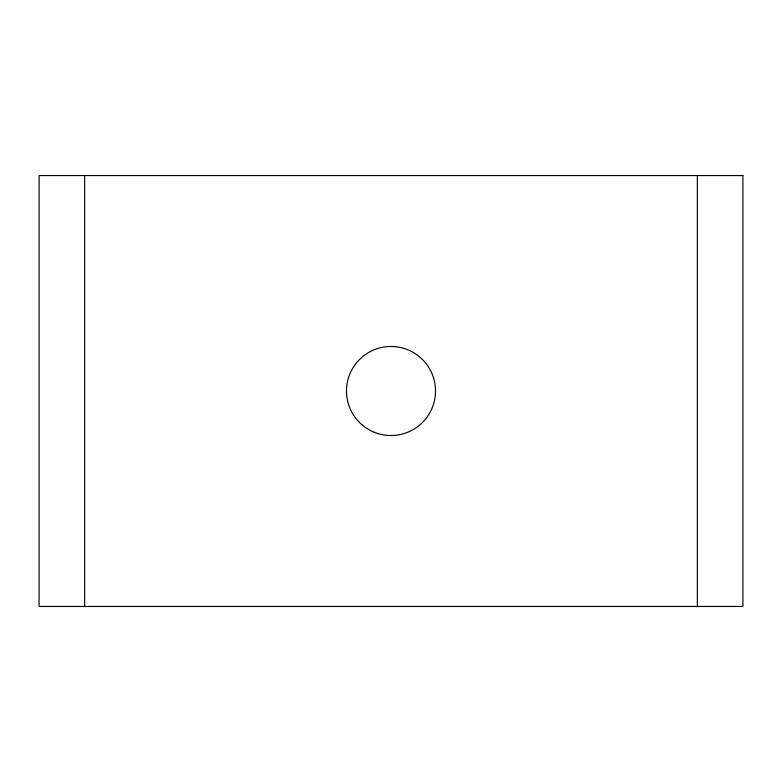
<?xml version="1.0" encoding="UTF-8"?>
<svg xmlns="http://www.w3.org/2000/svg" width="782" height="782" viewBox="0 0 782 782"><rect width="100%" height="100%" fill="white"/><g stroke="black" fill="none" stroke-linecap="round" stroke-linejoin="round"><path stroke-width="1.17" d="M697.349 175.549L697.349 606.451M84.651 175.549L84.651 606.451M742.9 175.549L39.1 175.549L39.1 606.451L742.9 606.451L742.9 175.549M362.447 425.164A44.525 44.525 0 0 0 434.86 398.644A44.525 44.525 0 0 0 375.692 349.192A44.525 44.525 0 0 0 362.447 425.164"/></g></svg>
